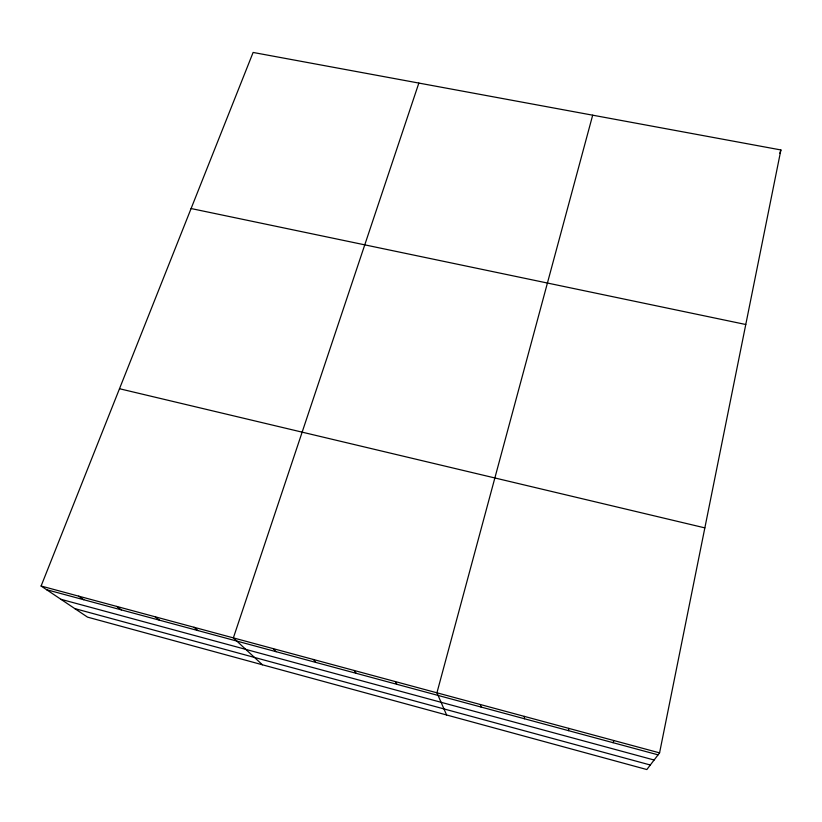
<?xml version="1.0" encoding="UTF-8"?>
<svg xmlns="http://www.w3.org/2000/svg" width="822" height="822" viewBox="0 0 822 822"><rect width="100%" height="100%" fill="white"/><g stroke="black" fill="none" stroke-linecap="round" stroke-linejoin="round"><path stroke-width="1.23" d="M568.464 730.645L568.875 728.395M659.573 752.87L780.9 149.953L253.114 52.454L41.1 586.024L87.522 617.127L646.842 769.546L659.573 752.87L41.1 586.024M592.683 115.183L436.934 692.802L446.603 714.986M779.842 153.252L780.9 149.953M418.85 83.073L233.366 637.893L262.434 664.793M612.986 742.677L613.942 740.56M191.094 208.541L745.77 324.505M119.498 388.734L704.855 527.878M46.577 589.693L658.062 754.843M60.89 599.289L654.117 760.011M74.792 608.599L650.315 765.005M78.696 596.166L83.782 599.741M116.714 606.42L121.399 609.903M155.163 616.798L159.437 620.178M194.043 627.278L197.907 630.566M273.151 648.62L276.141 651.702M313.388 659.48L315.936 662.44M354.087 670.454L356.183 673.31M395.269 681.572L396.892 684.315M480.377 704.526L481.014 707.033M524.354 716.383L524.477 718.767"/></g></svg>
